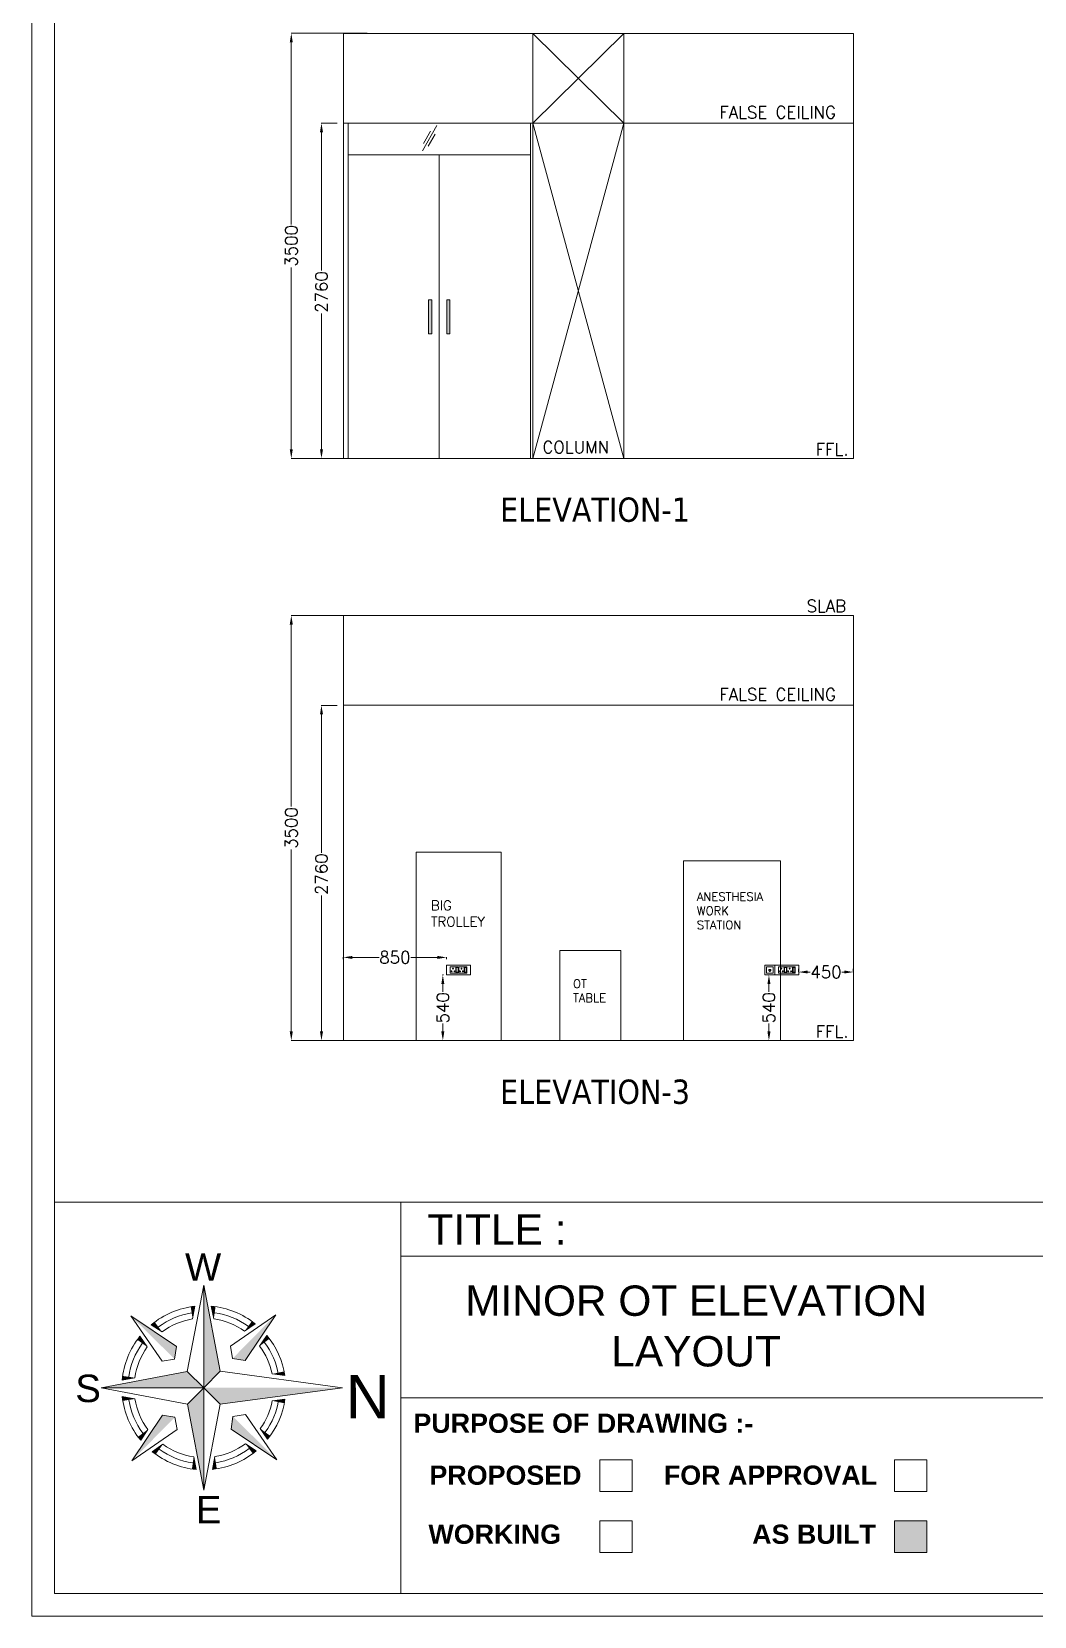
# Model space of a CAD drawing. Extents: x 3552052 to 4102982, y -707811 to -630695.
# Drawn here: x 3911636 to 3919893, y -704661 to -691615 of the extents above; entities that cross this region are included whole.
import ezdxf
from ezdxf.enums import TextEntityAlignment as Align

# ---------------------------------------------------------------- set-up
doc = ezdxf.new("R2010")
doc.units = 0
doc.header["$LTSCALE"] = 6
doc.header["$MEASUREMENT"] = 0
doc.layers.get('0').update_dxf_attribs({"linetype": 'CONTINUOUS', "lineweight": 0})
doc.layers.get('Defpoints').update_dxf_attribs({"linetype": 'CONTINUOUS', "lineweight": 0})
for name, color, linetype, lineweight in [('0.0', 8, 'CONTINUOUS', 0), ('COL', 5, 'CONTINUOUS', 0), ('ELE-4M UPS P.SB', 3, 'CONTINUOUS', 0), ('ELE-SOCKET NMBERING', 7, 'CONTINUOUS', 9), ('ELE. 2N0S OF 6-16 UPS SOCKETS', 191, 'CONTINUOUS', 0), ('ELE.LAN POINT', 3, 'CONTINUOUS', 0), ('EQP', 6, 'CONTINUOUS', 0), ('formate text', 8, 'CONTINUOUS', 0), ('MEP_HVAC_RA_DUCT', 1, 'CONTINUOUS', 0), ('MEP_HVAC_TEXT', 7, 'CONTINUOUS', 0), ('SECTION', 251, 'CONTINUOUS', 0), ('TITLE', 7, 'CONTINUOUS', 0)]:
    doc.layers.add(name, color=color, linetype=linetype, lineweight=lineweight)
doc.styles.add('Annotation', font='tahoma.ttf')
doc.styles.add('ARIAL', font='arial.ttf')
doc.styles.add('FORMATE', font='arialbd.ttf')
doc.styles.add('ROMANS', font='romans.shx')
doc.styles.get("Standard").update_dxf_attribs({"font": 'SIMPLEX'})
doc.styles.add('style3', font='arialbd.ttf')
doc.dimstyles.new('AEPL1', dxfattribs={"dimtxt": 100, "dimasz": 75, "dimexe": 1.25, "dimexo": 50, "dimtad": 0, "dimdec": 0, "dimtxsty": 'ROMANS', "dimcen": 2.5, "dimclrd": 7, "dimclre": 7, "dimadec": 0, "dimazin": 0, "dimtfac": 1, "dimtdec": 0, "dimtmove": 0, "dimatfit": 3, "dimfxl": 1, "dimlwd": 0, "dimlwe": 0, "dimarcsym": 0})

# ---------------------------------------------------------------- blocks, each defined once
blk = doc.blocks.new('*D413')
at = {"layer": 'Defpoints', "color": 0, "linetype": 'ByBlock', "transparency": 16777216}
for p in [(3914022, -692368), (3914202, -692368), (3914402, -695128)]:
    blk.add_point(p, dxfattribs=at)
at = {"layer": 'ELE-4M UPS P.SB', "color": 7, "linetype": 'ByBlock', "lineweight": 0, "transparency": 16777216}
for p, q in [((3914152, -692368), (3914021, -692368)), ((3914022, -692443), (3914022, -693582)), ((3914022, -695053), (3914022, -693935)), ((3914352, -695128), (3914021, -695128))]:
    blk.add_line(p, q, dxfattribs=at)
at = {"layer": 'ELE-4M UPS P.SB', "color": 7, "linetype": 'ByBlock', "transparency": 16777216}
for points in [[(3914010, -692443), (3914035, -692443), (3914022, -692368)], [(3914010, -695053), (3914035, -695053), (3914022, -695128)]]:
    blk.add_solid(points, dxfattribs=at)
at = {"layer": 'ELE-4M UPS P.SB', "color": 0, "linetype": 'ByBlock', "transparency": 16777216, "insert": (3914022, -693758), "char_height": 100, "attachment_point": 5, "rotation": 90, "style": 'ROMANS'}
blk.add_mtext('2760', dxfattribs=at)
blk = doc.blocks.new('*D414')
at = {"layer": 'Defpoints', "color": 0, "linetype": 'ByBlock', "transparency": 16777216}
for p in [(3913774, -691628), (3914448, -691628), (3914402, -695128)]:
    blk.add_point(p, dxfattribs=at)
at = {"layer": 'ELE-4M UPS P.SB', "color": 7, "linetype": 'ByBlock', "lineweight": 0, "transparency": 16777216}
for p, q in [((3914398, -691628), (3913772, -691628)), ((3913774, -691703), (3913774, -693202)), ((3913774, -695053), (3913774, -693555)), ((3914352, -695128), (3913772, -695128))]:
    blk.add_line(p, q, dxfattribs=at)
at = {"layer": 'ELE-4M UPS P.SB', "color": 7, "linetype": 'ByBlock', "transparency": 16777216}
for points in [[(3913761, -691703), (3913786, -691703), (3913774, -691628)], [(3913761, -695053), (3913786, -695053), (3913774, -695128)]]:
    blk.add_solid(points, dxfattribs=at)
at = {"layer": 'ELE-4M UPS P.SB', "color": 0, "linetype": 'ByBlock', "transparency": 16777216, "insert": (3913774, -693378), "char_height": 100, "attachment_point": 5, "rotation": 90, "style": 'ROMANS'}
blk.add_mtext('3500', dxfattribs=at)
blk = doc.blocks.new('*D423')
at = {"layer": 'Defpoints', "color": 0, "linetype": 'ByBlock', "transparency": 16777216}
for p in [(3914022, -697161), (3914202, -697161), (3914402, -699921)]:
    blk.add_point(p, dxfattribs=at)
at = {"layer": 'ELE-4M UPS P.SB', "color": 7, "linetype": 'ByBlock', "lineweight": 0, "transparency": 16777216}
for p, q in [((3914152, -697161), (3914021, -697161)), ((3914022, -697236), (3914022, -698374)), ((3914022, -699846), (3914022, -698727)), ((3914352, -699921), (3914021, -699921))]:
    blk.add_line(p, q, dxfattribs=at)
at = {"layer": 'ELE-4M UPS P.SB', "color": 7, "linetype": 'ByBlock', "transparency": 16777216}
for points in [[(3914010, -697236), (3914035, -697236), (3914022, -697161)], [(3914010, -699846), (3914035, -699846), (3914022, -699921)]]:
    blk.add_solid(points, dxfattribs=at)
at = {"layer": 'ELE-4M UPS P.SB', "color": 0, "linetype": 'ByBlock', "transparency": 16777216, "insert": (3914022, -698551), "char_height": 100, "attachment_point": 5, "rotation": 90, "style": 'ROMANS'}
blk.add_mtext('2760', dxfattribs=at)
blk = doc.blocks.new('*D424')
at = {"layer": 'Defpoints', "color": 0, "linetype": 'ByBlock', "transparency": 16777216}
for p in [(3913774, -696421), (3914448, -696421), (3914402, -699921)]:
    blk.add_point(p, dxfattribs=at)
at = {"layer": 'ELE-4M UPS P.SB', "color": 7, "linetype": 'ByBlock', "lineweight": 0, "transparency": 16777216}
for p, q in [((3914398, -696421), (3913772, -696421)), ((3913774, -696496), (3913774, -697994)), ((3913774, -699846), (3913774, -698347)), ((3914352, -699921), (3913772, -699921))]:
    blk.add_line(p, q, dxfattribs=at)
at = {"layer": 'ELE-4M UPS P.SB', "color": 7, "linetype": 'ByBlock', "transparency": 16777216}
for points in [[(3913761, -696496), (3913786, -696496), (3913774, -696421)], [(3913761, -699846), (3913786, -699846), (3913774, -699921)]]:
    blk.add_solid(points, dxfattribs=at)
at = {"layer": 'ELE-4M UPS P.SB', "color": 0, "linetype": 'ByBlock', "transparency": 16777216, "insert": (3913774, -698171), "char_height": 100, "attachment_point": 5, "rotation": 90, "style": 'ROMANS'}
blk.add_mtext('3500', dxfattribs=at)
blk = doc.blocks.new('6MODULE-UPS')
at = {"layer": 'ELE. 2N0S OF 6-16 UPS SOCKETS', "color": 223, "lineweight": 0}
for p, q in [((-6, 92), (-6, 20)), ((-6, 92), (-6, 20)), ((19, 92), (-6, 92)), ((-6, 92), (19, 92)), ((-6, 20), (19, 20)), ((-4, 84), (-4, 28)), ((17, 84), (-4, 84)), ((-4, 30), (17, 30)), ((-4, 28), (17, 28)), ((17, 28), (17, 84)), ((19, 20), (19, 92)), ((24, 92), (87, 92)), ((24, 20), (24, 92)), ((87, 20), (24, 20)), ((87, 92), (87, 20)), ((91, 92), (91, 20)), ((91, 92), (91, 20)), ((116, 92), (91, 92)), ((91, 92), (116, 92)), ((91, 20), (116, 20)), ((93, 84), (93, 28)), ((114, 84), (93, 84)), ((93, 30), (114, 30)), ((93, 28), (114, 28)), ((114, 28), (114, 84)), ((116, 20), (116, 92)), ((120, 20), (120, 92)), ((120, 92), (184, 92)), ((184, 20), (120, 20)), ((184, 92), (184, 20))]:
    blk.add_line(p, q, dxfattribs=at)
blk.add_lwpolyline([(-48, 0), (226, 0), (226, 112), (-48, 112)], close=True, dxfattribs=at)
for centre, radius, start, end in [((37, 42), 4.24, 5.2689, 272.51), ((41, 39), 3.42, 202.6838, 75.0951), ((55, 74), 4.92, 307.1584, 232.8416), ((55, 69), 3.14, 161.4031, 18.5969), ((70, 39), 3.42, 104.9049, 337.3162), ((73, 42), 4.24, 267.49, 174.7311), ((134, 42), 4.24, 5.2689, 272.51), ((137, 39), 3.42, 202.6838, 75.0951), ((152, 74), 4.92, 307.1584, 232.8416), ((152, 69), 3.14, 161.4031, 18.5969), ((167, 39), 3.42, 104.9049, 337.3162), ((170, 42), 4.24, 267.49, 174.7311)]:
    blk.add_arc(centre, radius, start, end, dxfattribs=at)
blk = doc.blocks.new('Voice')
at = {"layer": 'ELE.LAN POINT', "color": 6}
for points in [[(0, -32), (128, -32), (128, 92), (0, 92)], [(22, -10), (106, -10), (106, 70), (22, 70)], [(77, 21), (70, 21), (70, 12), (58, 12), (58, 21), (51, 21), (51, 39), (77, 39)], [(76, 23), (68, 23), (68, 13), (59, 13), (59, 23), (52, 23), (52, 37), (76, 37)]]:
    blk.add_lwpolyline(points, close=True, dxfattribs=at)
blk = doc.blocks.new('*D425')
at = {"layer": 'Defpoints', "color": 0, "linetype": 'ByBlock', "transparency": 16777216}
for p in [(3917952, -699381), (3918402, -699357), (3918402, -699381)]:
    blk.add_point(p, dxfattribs=at)
at = {"layer": 'ELE-4M UPS P.SB', "color": 7, "linetype": 'ByBlock', "lineweight": 0, "transparency": 16777216}
for p, q in [((3917952, -699331), (3917952, -699356)), ((3918027, -699357), (3918048, -699357)), ((3918327, -699357), (3918307, -699357)), ((3918402, -699331), (3918402, -699356))]:
    blk.add_line(p, q, dxfattribs=at)
at = {"layer": 'ELE-4M UPS P.SB', "color": 7, "linetype": 'ByBlock', "transparency": 16777216}
for points in [[(3918027, -699344), (3918027, -699369), (3917952, -699357)], [(3918327, -699344), (3918327, -699369), (3918402, -699357)]]:
    blk.add_solid(points, dxfattribs=at)
at = {"layer": 'ELE-4M UPS P.SB', "color": 0, "linetype": 'ByBlock', "transparency": 16777216, "insert": (3918177, -699357), "char_height": 100, "attachment_point": 5, "style": 'ROMANS'}
blk.add_mtext('450', dxfattribs=at)
blk = doc.blocks.new('*D426')
at = {"layer": 'Defpoints', "color": 0, "linetype": 'ByBlock', "transparency": 16777216}
for p in [(3917756, -699381), (3917707, -699921), (3917756, -699921)]:
    blk.add_point(p, dxfattribs=at)
at = {"layer": 'ELE-4M UPS P.SB', "color": 7, "linetype": 'ByBlock', "lineweight": 0, "transparency": 16777216}
for p, q in [((3917706, -699381), (3917706, -699381)), ((3917707, -699456), (3917707, -699521)), ((3917707, -699846), (3917707, -699780)), ((3917706, -699921), (3917706, -699921))]:
    blk.add_line(p, q, dxfattribs=at)
at = {"layer": 'ELE-4M UPS P.SB', "color": 7, "linetype": 'ByBlock', "transparency": 16777216}
for points in [[(3917695, -699456), (3917720, -699456), (3917707, -699381)], [(3917695, -699846), (3917720, -699846), (3917707, -699921)]]:
    blk.add_solid(points, dxfattribs=at)
at = {"layer": 'ELE-4M UPS P.SB', "color": 0, "linetype": 'ByBlock', "transparency": 16777216, "insert": (3917707, -699651), "char_height": 100, "attachment_point": 5, "rotation": 90, "style": 'ROMANS'}
blk.add_mtext('540', dxfattribs=at)
blk = doc.blocks.new('*D427')
at = {"layer": 'Defpoints', "color": 0, "linetype": 'ByBlock', "transparency": 16777216}
for p in [(3915076, -699381), (3915022, -699921), (3915076, -699921)]:
    blk.add_point(p, dxfattribs=at)
at = {"layer": 'ELE-4M UPS P.SB', "color": 7, "linetype": 'ByBlock', "lineweight": 0, "transparency": 16777216}
for p, q in [((3915026, -699381), (3915020, -699381)), ((3915022, -699456), (3915022, -699521)), ((3915022, -699846), (3915022, -699780)), ((3915026, -699921), (3915020, -699921))]:
    blk.add_line(p, q, dxfattribs=at)
at = {"layer": 'ELE-4M UPS P.SB', "color": 7, "linetype": 'ByBlock', "transparency": 16777216}
for points in [[(3915009, -699456), (3915034, -699456), (3915022, -699381)], [(3915009, -699846), (3915034, -699846), (3915022, -699921)]]:
    blk.add_solid(points, dxfattribs=at)
at = {"layer": 'ELE-4M UPS P.SB', "color": 0, "linetype": 'ByBlock', "transparency": 16777216, "insert": (3915022, -699651), "char_height": 100, "attachment_point": 5, "rotation": 90, "style": 'ROMANS'}
blk.add_mtext('540', dxfattribs=at)
blk = doc.blocks.new('*D428')
at = {"layer": 'Defpoints', "color": 0, "linetype": 'ByBlock', "transparency": 16777216}
for p in [(3914202, -699236), (3914202, -699301), (3915052, -699301)]:
    blk.add_point(p, dxfattribs=at)
at = {"layer": 'ELE-4M UPS P.SB', "color": 7, "linetype": 'ByBlock', "lineweight": 0, "transparency": 16777216}
for p, q in [((3914202, -699251), (3914202, -699235)), ((3914277, -699236), (3914498, -699236)), ((3914977, -699236), (3914757, -699236)), ((3915052, -699251), (3915052, -699235))]:
    blk.add_line(p, q, dxfattribs=at)
at = {"layer": 'ELE-4M UPS P.SB', "color": 7, "linetype": 'ByBlock', "transparency": 16777216}
for points in [[(3914277, -699224), (3914277, -699249), (3914202, -699236)], [(3914977, -699224), (3914977, -699249), (3915052, -699236)]]:
    blk.add_solid(points, dxfattribs=at)
at = {"layer": 'ELE-4M UPS P.SB', "color": 0, "linetype": 'ByBlock', "transparency": 16777216, "insert": (3914627, -699236), "char_height": 100, "attachment_point": 5, "style": 'ROMANS'}
blk.add_mtext('850', dxfattribs=at)
blk = doc.blocks.new('A$C4A7C6C7E')
at = {"layer": 'TITLE', "color": 8, "lineweight": 5}
for p, q in [((-4207, 4144), (0, 26095)), ((0, 26095), (0, 0)), ((0, 0), (0, 26095)), ((4144, 4207), (0, 26095)), ((-2825, 17519), (-2234, 20757)), ((2559, 17560), (1919, 20788)), ((-6941, 10518), (-18592, 18312)), ((-10622, 6781), (-18592, 18312)), ((6781, 10622), (18312, 18592)), ((10390, 14385), (13098, 16257)), ((10518, 6941), (18312, 18592)), ((-14385, 10390), (-16257, 13098)), ((-10607, 14226), (-13343, 16056)), ((14226, 10607), (16056, 13343)), ((-7437, 7325), (-6941, 10518)), ((7325, 7437), (6781, 10622)), ((-4207, 4144), (-26095, 0)), ((-7437, 7325), (-10622, 6781)), ((-4207, 4144), (0, 0)), ((0, 0), (-4207, 4144)), ((0, 0), (4144, 4207)), ((4144, 4207), (0, 0)), ((7325, 7437), (10518, 6941)), ((0, 0), (-26095, 0)), ((-26095, 0), (0, 0)), ((-4144, -4207), (-26095, 0)), ((-17560, 2559), (-20788, 1919)), ((0, 0), (-4144, -4207)), ((-4144, -4207), (0, 0)), ((0, 0), (4207, -4144)), ((4207, -4144), (0, 0)), ((0, 0), (0, -26095)), ((0, -26095), (0, 0)), ((17394, 3514), (20646, 3095)), ((17394, 3514), (20646, 3095)), ((-17519, -2825), (-20757, -2234)), ((17433, -3312), (20680, -2857)), ((17433, -3312), (20680, -2857)), ((17434, -3310), (20680, -2857)), ((-10518, -6941), (-18312, -18592)), ((-7325, -7437), (-10518, -6941)), ((-7325, -7437), (-6781, -10622)), ((-4144, -4207), (0, -26095)), ((4207, -4144), (0, -26095)), ((7437, -7325), (6941, -10518)), ((7437, -7325), (10622, -6781)), ((10622, -6781), (18592, -18312)), ((-6781, -10622), (-18312, -18592)), ((-14226, -10607), (-16056, -13343)), ((6941, -10518), (18592, -18312)), ((14385, -10390), (16257, -13098)), ((-10390, -14385), (-13098, -16257)), ((10607, -14226), (13343, -16056)), ((-2559, -17560), (-1919, -20788)), ((2825, -17519), (2234, -20757))]:
    blk.add_line(p, q, dxfattribs=at)
at = {"layer": 'TITLE', "color": 5}
for p in [(4144, 4207), (4207, -4144)]:
    blk.add_line(p, (35289, 0), dxfattribs=at)
at = {"layer": 'TITLE', "color": 8, "lineweight": 5}
for radius, start, end in [(20877, 96.14269, 129.72625), (20877, 51.14269, 84.72625), (19311, 99.1612, 126.70773), (17745, 99.1612, 126.70773), (17745, 54.16121, 81.70773), (19311, 54.16121, 81.70773), (20877, 141.14269, 174.72625), (20877, 8.52692, 39.72625), (19311, 144.16121, 171.70773), (17745, 144.16121, 171.70773), (17745, 11.42181, 36.70773), (19311, 9.85136, 36.70773), (20877, 186.14269, 219.72625), (19311, 189.1612, 216.70773), (17745, 189.1612, 216.70773), (17745, 324.16121, 349.24868), (19311, 324.16121, 350.81434), (20877, 321.14269, 352.1348), (19311, 234.16121, 261.70773), (17745, 234.16121, 261.70773), (20877, 276.14269, 309.72625), (17745, 279.1612, 306.70773), (19311, 279.1612, 306.70773), (20877, 231.14269, 264.72625)]:
    blk.add_arc((0, 0), radius, start, end, dxfattribs=at)
for points in [[(0, 26095), (4144, 4207), (0, 0)], [(-3324, 20610), (-2234, 20757), (-2825, 17519)], [(3011, 20658), (1919, 20788), (2559, 17560)], [(-18592, 18312), (-6941, 10518), (-7437, 7325)], [(-13343, 16056), (-12479, 16737), (-10607, 14226)], [(18312, 18592), (10518, 6941), (7325, 7437)], [(13098, 16257), (12223, 16924), (10390, 14385)], [(-16257, 13098), (-16924, 12223), (-14385, 10390)], [(16056, 13343), (16737, 12479), (14226, 10607)], [(-26095, 0), (-4207, 4144), (0, 0)], [(20646, 3095), (20457, 4167), (17394, 3514)], [(-20658, 3011), (-20788, 1919), (-17560, 2559)], [(0, -26095), (-4144, -4207), (0, 0)], [(-20610, -3324), (-20757, -2234), (-17519, -2825)], [(20680, -2857), (20503, -3930), (17433, -3312)], [(-18312, -18592), (-10518, -6941), (-7325, -7437)], [(18592, -18312), (6941, -10518), (7437, -7325)], [(-16056, -13343), (-16737, -12479), (-14226, -10607)], [(16257, -13098), (16924, -12223), (14385, -10390)], [(-13098, -16257), (-12223, -16924), (-10390, -14385)], [(13343, -16056), (12479, -16737), (10607, -14226)], [(-3011, -20658), (-1919, -20788), (-2559, -17560)], [(3324, -20610), (2234, -20757), (2825, -17519)]]:
    blk.add_solid(points, dxfattribs=at)
at = {"layer": 'TITLE', "color": 5}
blk.add_solid([(35289, 0), (4207, -4144), (0, 0)], dxfattribs=at)

msp = doc.modelspace()

# ---------------------------------------------------------------- hatches: boundary and pattern name
at = {"linetype": 'Continuous', "ltscale": 0.1}
h = msp.add_hatch(color=254, dxfattribs=at)
h.dxf.hatch_style = 1
h.paths.add_polyline_path([(3914904.9, -694102.6), (3914929.9, -694102.6), (3914929.9, -693821.3), (3914904.9, -693821.3)])
h = msp.add_hatch(color=254, dxfattribs=at)
h.dxf.hatch_style = 1
h.paths.add_polyline_path([(3915079.9, -694102.6), (3915054.9, -694102.6), (3915054.9, -693821.3), (3915079.9, -693821.3)])
at = {"layer": 'MEP_HVAC_TEXT', "linetype": 'ByBlock'}
h = msp.add_hatch(color=1, dxfattribs=at)
h.dxf.hatch_style = 1
h.paths.add_polyline_path([(3918741.1, -703875), (3918741.1, -704135.5), (3919006.8, -704135.5), (3919006.8, -703875)])

# ---------------------------------------------------------------- linework, layer by layer
for p in [(3929472.9, -701251.5), (3911822.6, -704474.3)]:
    msp.add_line(p, (3911822.6, -701251.5))
for points in [[(3929659.7, -681698.6), (3929659.7, -704661.1), (3911635.8, -704661.1), (3911635.8, -681698.6)], [(3929472.9, -681885.3), (3929472.9, -704474.3), (3911822.6, -704474.3), (3911822.6, -681885.3)]]:
    msp.add_lwpolyline(points, close=True)
at = {"color": 5, "linetype": 'Continuous', "ltscale": 0.1}
for points in [[(3914904.9, -694102.6), (3914929.9, -694102.6), (3914929.9, -693821.3), (3914904.9, -693821.3)], [(3915079.9, -694102.6), (3915054.9, -694102.6), (3915054.9, -693821.3), (3915079.9, -693821.3)]]:
    msp.add_lwpolyline(points, close=True, dxfattribs=at)
at = {"layer": '0.0', "color": 7, "lineweight": 15, "elevation": -100}
for points in [[(3916315.7, -703372.5), (3916581.5, -703372.5), (3916581.5, -703633), (3916315.7, -703633)], [(3918741.1, -703372.5), (3919006.8, -703372.5), (3919006.8, -703633), (3918741.1, -703633)], [(3916315.7, -703875), (3916581.5, -703875), (3916581.5, -704135.5), (3916315.7, -704135.5)], [(3918741.1, -703875), (3919006.8, -703875), (3919006.8, -704135.5), (3918741.1, -704135.5)]]:
    msp.add_lwpolyline(points, close=True, dxfattribs=at)
at = {"layer": 'COL', "color": 8}
msp.add_lwpolyline([(3915762.4, -691628.5), (3916512.4, -691628.5), (3916512.4, -695128.5), (3915762.4, -695128.5)], close=True, dxfattribs=at)
at = {"layer": 'ELE-4M UPS P.SB', "color": 0, "linetype": 'ByBlock'}
for p, q in [((3915762.4, -692368.5), (3916512.4, -691628.5)), ((3915762.4, -691628.5), (3916512.4, -692368.5)), ((3916512.4, -692368.5), (3915762.4, -692368.5)), ((3915762.4, -692368.5), (3916512.4, -695128.5)), ((3915762.4, -695128.5), (3916512.4, -692368.5))]:
    msp.add_line(p, q, dxfattribs=at)
at = {"layer": 'EQP', "linetype": 'ByBlock'}
for p, q in [((3914802.4, -699920.6), (3914802.4, -698370.6)), ((3914802.4, -698370.6), (3915502.4, -698370.6)), ((3915502.4, -698370.6), (3915502.4, -699920.6)), ((3917802.4, -698440.6), (3917002.4, -698440.6)), ((3917002.4, -698440.6), (3917002.4, -699920.6)), ((3917802.4, -699920.6), (3917802.4, -698440.6)), ((3915986.4, -699920.6), (3915986.4, -699180.6)), ((3915986.4, -699180.6), (3916486.4, -699180.6)), ((3916486.4, -699180.6), (3916486.4, -699920.6))]:
    msp.add_line(p, q, dxfattribs=at)
at = {"layer": 'MEP_HVAC_RA_DUCT', "color": 8, "linetype": 'ByBlock'}
for p, q in [((3914202.4, -691628.5), (3914202.4, -695128.5)), ((3918402.4, -691628.5), (3918402.4, -695128.5)), ((3914202.4, -696420.6), (3914202.4, -699920.6)), ((3918402.4, -696420.6), (3918402.4, -699920.6))]:
    msp.add_line(p, q, dxfattribs=at)
for points in [[(3918402.4, -691628.5), (3914202.4, -691628.5)], [(3915762.4, -692368.5), (3914202.4, -692368.5)], [(3918402.4, -692368.5), (3916512.4, -692368.5)], [(3918402.4, -695128.5), (3914202.4, -695128.5)], [(3918402.4, -696420.6), (3914202.4, -696420.6)], [(3916512.4, -697160.6), (3914202.4, -697160.6)], [(3918402.4, -697160.6), (3916512.4, -697160.6)], [(3918402.4, -699920.6), (3914202.4, -699920.6)]]:
    msp.add_lwpolyline(points, dxfattribs=at)
at = {"layer": 'MEP_HVAC_RA_DUCT', "color": 5, "linetype": 'ByBlock'}
for points in [[(3914242.4, -692628.5), (3915742.4, -692628.5), (3915742.4, -692368.5), (3914242.4, -692368.5)], [(3914242.4, -695128.5), (3914992.4, -695128.5), (3914992.4, -692628.5), (3914242.4, -692628.5)], [(3914992.4, -695128.5), (3915742.4, -695128.5), (3915742.4, -692628.5), (3914992.4, -692628.5)]]:
    msp.add_lwpolyline(points, close=True, dxfattribs=at)
at = {"layer": 'MEP_HVAC_TEXT', "linetype": 'ByBlock'}
for p, q in [((3914675.5, -701251.5), (3914675.5, -704474.3)), ((3920077, -701695.7), (3914675.5, -701695.7)), ((3920077, -702862.5), (3914675.5, -702862.5))]:
    msp.add_line(p, q, dxfattribs=at)
at = {"layer": 'SECTION', "color": 5, "ltscale": 500}
for p, q in [((3914853.7, -692596.7), (3914973.3, -692387.4)), ((3914862.6, -692535.1), (3914920.1, -692434.6)), ((3914901.8, -692558.4), (3914958.5, -692459.2))]:
    msp.add_line(p, q, dxfattribs=at)

# ---------------------------------------------------------------- block references
at = {"layer": 'ELE. 2N0S OF 6-16 UPS SOCKETS', "xscale": -0.7170377765872057, "yscale": 0.7170377765872057, "zscale": 0.7170377765872057, "rotation": 359.9999999999995}
for p in [(3915214.5, -699380.6), (3917917.9, -699380.6)]:
    msp.add_blockref('6MODULE-UPS', p, dxfattribs=at)
at = {"layer": 'ELE.LAN POINT', "color": 7, "xscale": -0.6460197140963563, "yscale": 0.6460197140963563, "zscale": 0.6460197140963563, "rotation": 359.9999999999999}
msp.add_blockref('Voice', (3917755.9, -699360), dxfattribs=at)
at = {"layer": 'TITLE', "linetype": 'Continuous', "extrusion": (1.31196e-09, -7.57547e-09, 1), "xscale": 0.03235129532987182, "yscale": 0.03235129532987182, "zscale": 0.03235129532987182}
msp.add_blockref('A$C4A7C6C7E', (3913052.8, -702779.7, 0), dxfattribs=at)

# ---------------------------------------------------------------- texts
at = {"char_height": 200, "width": 2697.906, "attachment_point": 3, "style": 'Annotation'}
for s, insert in [('\\pxql;ELEVATION-1', (3918191.3, -695449.9)), ('\\pxql;ELEVATION-3', (3918191.3, -700242.1))]:
    msp.add_mtext(s, dxfattribs=dict(at, insert=insert))
at = {"layer": 'ELE-SOCKET NMBERING', "color": 0, "char_height": 100.004, "width": 2358.602, "attachment_point": 1, "style": 'Annotation'}
for s, insert in [('{\\Fromans|c0;FALSE CEILING }', (3917298.8, -692228.3)), ('{\\Fromans|c0;COLUMN}', (3915842.1, -694985.1)), ('{\\Fromans|c0;FFL.}', (3918092.2, -695003.4)), ('{\\Fromans|c0;SLAB}', (3918017, -696293.2)), ('{\\Fromans|c0;FALSE CEILING }', (3917298.8, -697020.5)), ('{\\Fromans|c0;FFL.}', (3918092.2, -699795.6))]:
    msp.add_mtext(s, dxfattribs=dict(at, insert=insert))
at = {"layer": 'formate text', "color": 7, "lineweight": 15, "ltscale": 100, "style": 'style3'}
msp.add_text('PURPOSE OF DRAWING :-', height=158.21, dxfattribs=at).set_placement((3914779.4, -703150.3, -100))
at = {"layer": 'formate text', "color": 7, "lineweight": 15, "style": 'FORMATE'}
for s, p in [('PROPOSED ', (3916225.2, -703578.1, -100)), ('FOR APPROVAL', (3918597.9, -703578.1, -100)), ('WORKING', (3915995.8, -704064.2, -100)), ('AS BUILT', (3918588.2, -704064.2, -100))]:
    msp.add_text(s, height=158.21, dxfattribs=at).set_placement(p, align=Align.RIGHT)
at = {"layer": 'MEP_HVAC_TEXT', "linetype": 'ByBlock', "attachment_point": 1}
for s, width, insert, char_height in [('ANESTHESIA \\PWORK STATION', 592.084, (3917113.5, -698700.7, -101230.8), 70), ('BIG TROLLEY', 489.301, (3914923.7, -698768.5), 80), ('OT TABLE', 384.742, (3916093.4, -699418), 70)]:
    msp.add_mtext_dynamic_manual_height_columns(s, width=width, gutter_width=10, heights=[0], dxfattribs=dict(at, insert=insert, char_height=char_height))
at = {"layer": 'TITLE', "color": 7, "style": 'ARIAL'}
for s, height, p in [('TITLE :', 250, (3914894.7, -701600.4)), ('W', 226.5, (3912898.3, -701898, 0)), ('S', 226.5, (3911995, -702897.6, 0)), ('E', 226.5, (3912987.4, -703896.1, 0))]:
    msp.add_text(s, height=height, dxfattribs=at).set_placement(p)
at = {"layer": 'TITLE', "color": 5, "style": 'ARIAL'}
msp.add_text('N', height=357.2, rotation=180, dxfattribs=at).set_placement((3914583.4, -702675.1, 0))
at = {"layer": 'TITLE', "color": 7, "insert": (3914860.8, -701937.2), "char_height": 250, "attachment_point": 1, "style": 'ARIAL'}
msp.add_mtext_dynamic_manual_height_columns('\\pxqc;MINOR OT ELEVATION LAYOUT', width=4493.629, gutter_width=10, heights=[0], dxfattribs=at)

# ---------------------------------------------------------------- dimensions: what is measured, and where the dimension line sits
at = {"layer": 'ELE-4M UPS P.SB', "color": 0, "linetype": 'ByBlock'}
for base, p1, p2, picture, middle in [((3913773.7, -691628.5), (3914401.8, -695128.5), (3914448.3, -691628.5), '*D414', (3913773.7, -693378.5)), ((3914022.2, -692368.5), (3914401.8, -695128.5), (3914202.4, -692368.5), '*D413', (3914022.2, -693758.5)), ((3913773.7, -696420.6), (3914401.8, -699920.6), (3914448.3, -696420.6), '*D424', (3913773.7, -698170.6)), ((3914022.2, -697160.6), (3914401.8, -699920.6), (3914202.4, -697160.6), '*D423', (3914022.2, -698550.6))]:
    dim = msp.add_linear_dim(base=base, p1=p1, p2=p2, angle=90, dimstyle='AEPL1', dxfattribs=at)
    dim.commit()
    dim.dimension.update_dxf_attribs({"geometry": picture, "text_midpoint": middle, "dimtype": 160})
for base, p1, p2, picture, middle in [((3914202.4, -699236.4), (3915052.4, -699300.6), (3914202.4, -699300.6), '*D428', (3914627.4, -699236.4)), ((3918402.4, -699357), (3917952.4, -699380.6), (3918402.4, -699380.6), '*D425', (3918177.4, -699357))]:
    dim = msp.add_linear_dim(base=base, p1=p1, p2=p2, dimstyle='AEPL1', dxfattribs=at)
    dim.commit()
    dim.dimension.update_dxf_attribs({"geometry": picture, "text_midpoint": middle})
for base, p1, p2, picture, middle in [((3915021.7, -699920.6), (3915076.4, -699380.6), (3915076.4, -699920.6), '*D427', (3915021.7, -699650.6)), ((3917707.2, -699920.6), (3917755.9, -699380.6), (3917755.9, -699920.6), '*D426', (3917707.2, -699650.6))]:
    dim = msp.add_linear_dim(base=base, p1=p1, p2=p2, angle=90, dimstyle='AEPL1', dxfattribs=at)
    dim.commit()
    dim.dimension.update_dxf_attribs({"geometry": picture, "text_midpoint": middle})

doc.saveas('drawing.dxf')
